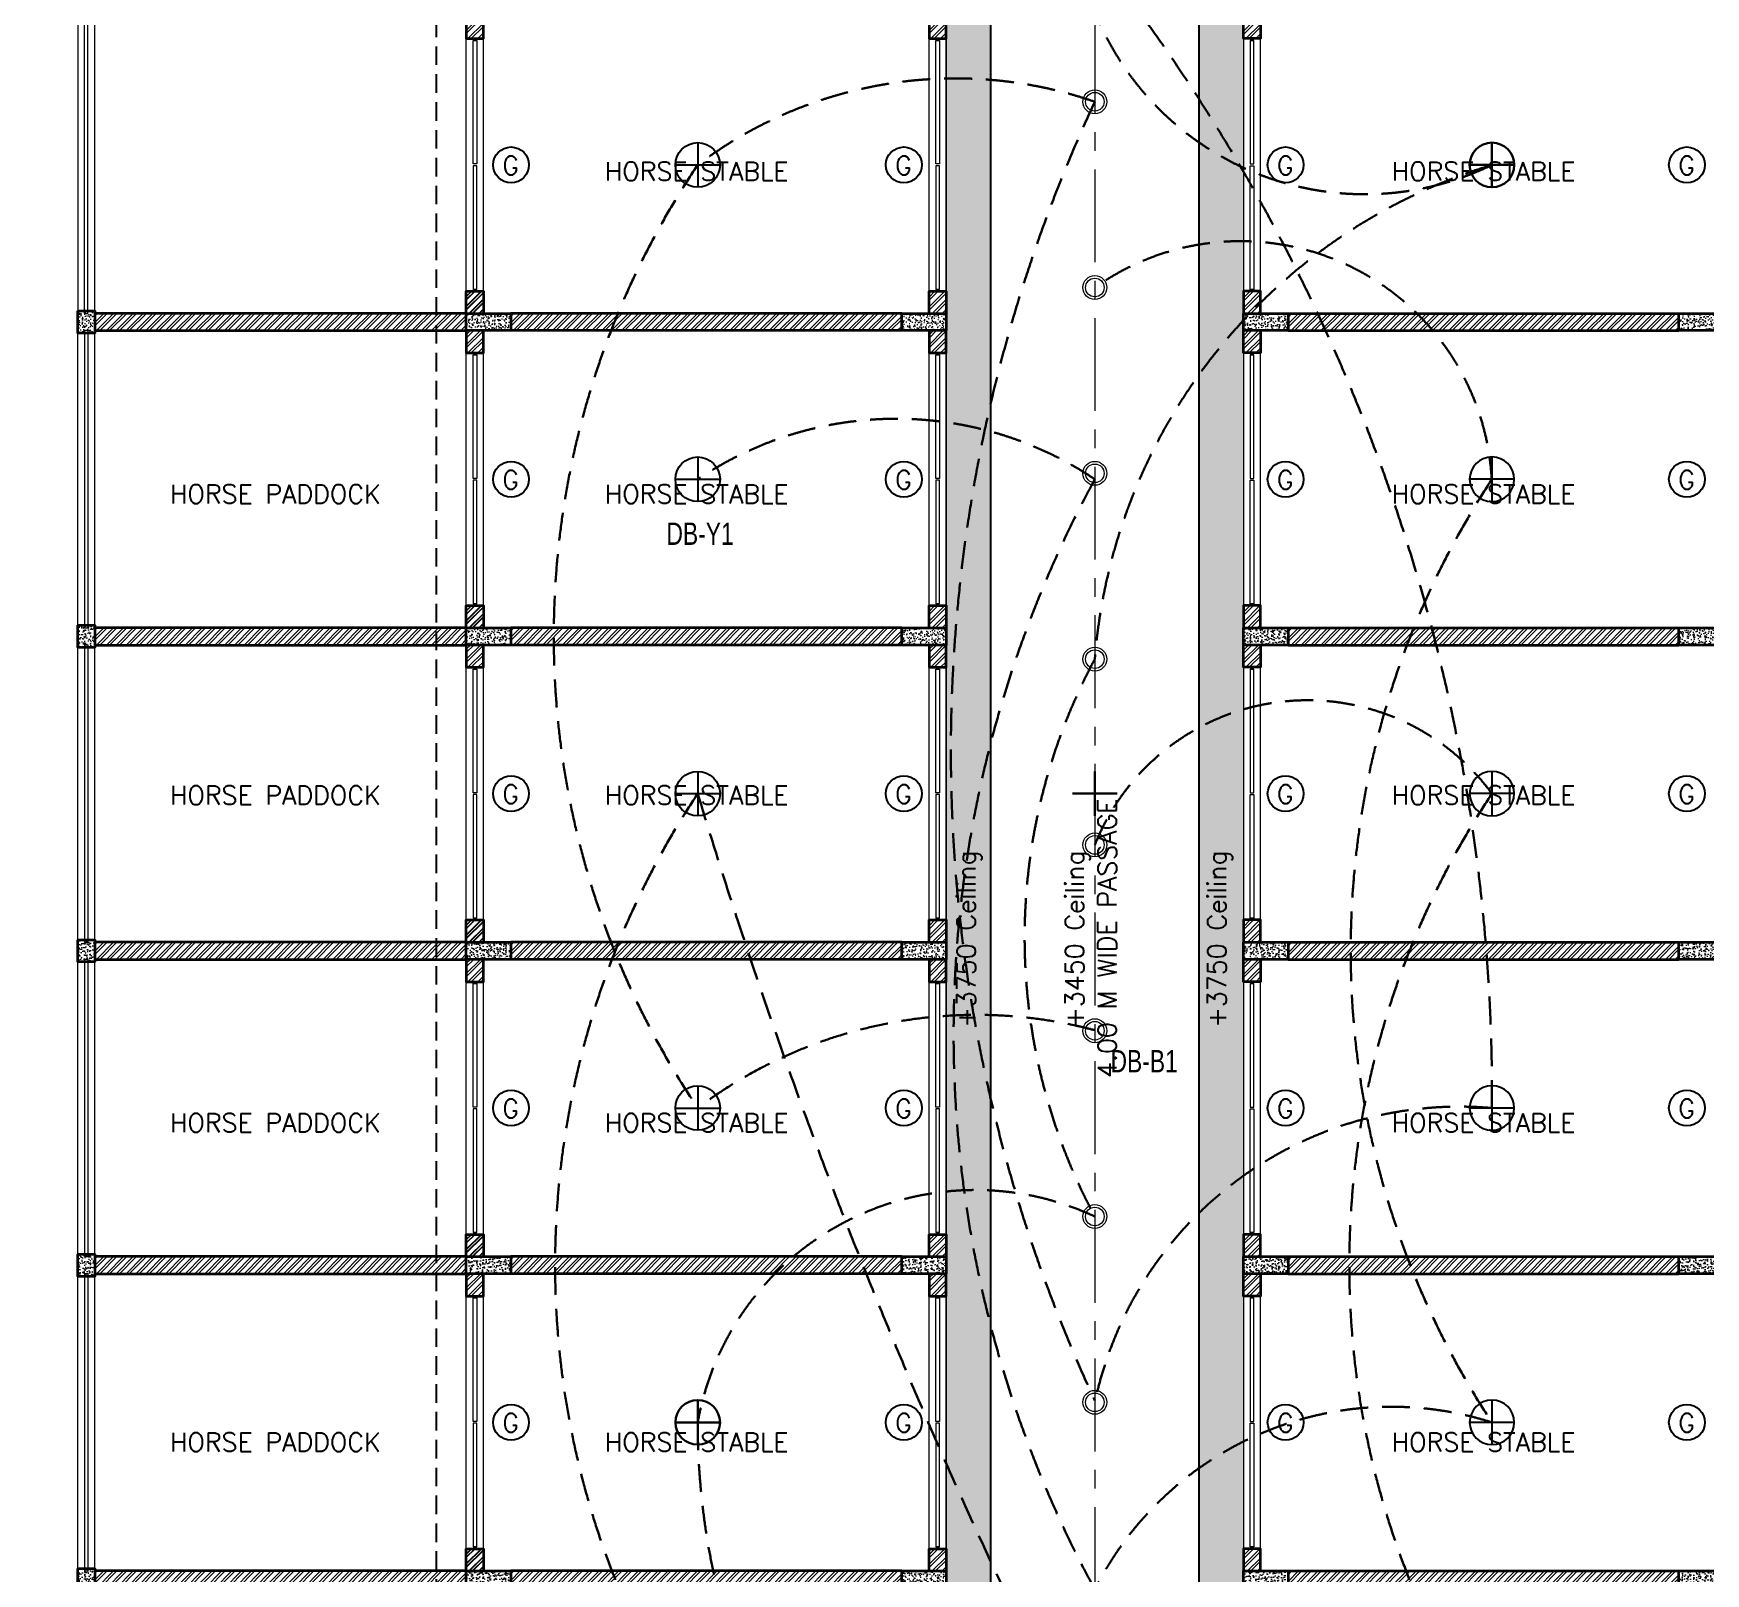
# Model space of a CAD drawing. Header units: millimetres. Extents: x -154478 to 73967, y -24076 to 107303.
# Drawn here: x -65627 to -43120, y 20323 to 41047 of the extents above; entities that cross this region are included whole.
import ezdxf

# ---------------------------------------------------------------- set-up
doc = ezdxf.new("R2010")
doc.units = ezdxf.units.MM
doc.header["$MEASUREMENT"] = 0
for name, pattern in [('CENTERX2', [4, 2.5, -0.5, 0.5, -0.5]), ('DASHED', [0.75, 0.5, -0.25]), ('HIDDEN', [0.375, 0.25, -0.125])]:
    doc.linetypes.add(name, pattern=pattern)
for name, color, linetype, lineweight in [('CA-ANNO-DIMS', 8, 'Continuous', 15), ('CA-ANNO-TEXT', 8, 'Continuous', 20), ('CA-COLUMN', 8, 'Continuous', 35), ('CA-DOOR', 8, 'Continuous', 9), ('CA-DOOR-IDEN', 8, 'Continuous', 25), ('CA-ELEC', 8, 'Continuous', 30), ('CA-ELEVATION', 8, 'Continuous', 15), ('CA-HATCH', 8, 'Continuous', 5), ('CA-WALL-EXTR', 8, 'Continuous', 35), ('E_CONTROL', 92, 'HIDDEN', 30), ('Railing', 8, 'Continuous', 15), ('Wall Low HT', 7, 'Continuous', 15)]:
    doc.layers.add(name, color=color, linetype=linetype, lineweight=lineweight)
doc.layers.add('E_LEGEND', color=10, linetype='Continuous')
doc.layers.add('RCP', color=5, linetype='Continuous')
doc.styles.add('FIRE TEXT', font='swisscl.ttf')
doc.styles.add('ISO STANDARD', font='simplex.shx')
pattern_1 = [(45, (70026.59, 8921.04), (-66.29126, 66.29126), []), (45, (70070.78, 8921.04), (-66.29126, 66.29126), [])]
pattern_2 = [(45, (70026.59, 13151.04), (-66.29126, 66.29126), []), (45, (70070.78, 13151.04), (-66.29126, 66.29126), [])]
pattern_3 = [(45, (70026.59, 17381.04), (-66.29126, 66.29126), []), (45, (70070.78, 17381.04), (-66.29126, 66.29126), [])]
pattern_4 = [(45, (70026.59, 21611.04), (-66.29126, 66.29126), []), (45, (70070.78, 21611.04), (-66.29126, 66.29126), [])]
pattern_5 = [(45, (70026.59, 25841.04), (-66.29126, 66.29126), []), (45, (70070.78, 25841.04), (-66.29126, 66.29126), [])]
pattern_6 = [(45, (-101517.94, 5520.385), (-66.29126, 66.29126), []), (45, (-101473.74, 5520.385), (-66.29126, 66.29126), [])]
pattern_7 = [(45, (-95287.94, 5520.385), (-66.29126, 66.29126), []), (45, (-95243.74, 5520.385), (-66.29126, 66.29126), [])]
pattern_8 = [(45, (-99088.66, 4230), (-66.29126, 66.29126), []), (45, (-99044.47, 4230), (-66.29126, 66.29126), [])]
pattern_9 = [(45, (-101517.94, 9750.385), (-66.29126, 66.29126), []), (45, (-101473.74, 9750.385), (-66.29126, 66.29126), [])]
pattern_10 = [(45, (-95287.94, 9750.385), (-66.29126, 66.29126), []), (45, (-95243.74, 9750.385), (-66.29126, 66.29126), [])]
pattern_11 = [(45, (-99088.66, 8460), (-66.29126, 66.29126), []), (45, (-99044.47, 8460), (-66.29126, 66.29126), [])]
pattern_12 = [(45, (-101517.94, 13980.385), (-66.29126, 66.29126), []), (45, (-101473.74, 13980.385), (-66.29126, 66.29126), [])]
pattern_13 = [(45, (-95287.94, 13980.385), (-66.29126, 66.29126), []), (45, (-95243.74, 13980.385), (-66.29126, 66.29126), [])]
pattern_14 = [(45, (-99088.66, 12690), (-66.29126, 66.29126), []), (45, (-99044.47, 12690), (-66.29126, 66.29126), [])]
pattern_15 = [(45, (-101517.94, 18210.385), (-66.29126, 66.29126), []), (45, (-101473.74, 18210.385), (-66.29126, 66.29126), [])]
pattern_16 = [(45, (-95287.94, 18210.385), (-66.29126, 66.29126), []), (45, (-95243.74, 18210.385), (-66.29126, 66.29126), [])]
pattern_17 = [(45, (-99088.66, 16920), (-66.29126, 66.29126), []), (45, (-99044.47, 16920), (-66.29126, 66.29126), [])]
pattern_18 = [(45, (-101517.94, 22440.385), (-66.29126, 66.29126), []), (45, (-101473.74, 22440.385), (-66.29126, 66.29126), [])]
pattern_19 = [(45, (-95287.94, 22440.385), (-66.29126, 66.29126), []), (45, (-95243.74, 22440.385), (-66.29126, 66.29126), [])]
pattern_20 = [(45, (-99088.66, 21150), (-66.29126, 66.29126), []), (45, (-99044.47, 21150), (-66.29126, 66.29126), [])]

# ---------------------------------------------------------------- blocks, each defined once
blk = doc.blocks.new('C1 - 600 X 230')
at = {"layer": 'CA-HATCH'}
h = blk.add_hatch(dxfattribs=at)
h.set_pattern_fill('AR-CONC', color=256, scale=15, style=0)
h.set_pattern_definition([(50, (-125448.86, -48673.49), (107.58903, -9.41282), [11.25, -123.75]), (355, (-125448.86, -48673.49), (-20.8127, 112.82882), [9, -99]), (100.451444, (-125439.9, -48674.27), (86.77633, 103.416), [9.56103, -105.17132]), (46.1842, (-125448.86, -48643.49), (160.0862, -24.82789), [16.875, -185.625]), (96.63564, (-125435.52, -48645.56), (140.1993, 146.11779), [14.34155, -157.75706]), (351.18416, (-125448.86, -48643.49), (140.1993, 146.1178), [13.5, -148.5]), (21, (-125433.86, -48650.99), (89.53606, -60.392834), [11.25, -123.75]), (326, (-125433.86, -48650.99), (36.4973, 108.77251), [9, -99]), (71.451445, (-125426.4, -48656.02), (126.03336, 48.37967), [9.56103, -105.17132]), (37.5, (-125448.863, -48673.488), (1.823978, 49.934078), [0, -97.8, 0, -100.5, 0, -99.375]), (7.5, (-125448.86, -48673.49), (39.46043, 59.161757), [0, -57.3, 0, -95.55, 0, -37.875]), (327.5, (-125482.312, -48673.488), (80.073365, -3.383231), [0, -37.5, 0, -117, 0, -155.25]), (317.5, (-125497.31, -48673.49), (87.477925, 15.015747), [0, -48.75, 0, -77.7, 0, -110.25])])
h.paths.add_polyline_path([(600, 0), (600, 230), (0, 230), (0, 0)])
at = {"layer": 'CA-COLUMN'}
blk.add_lwpolyline([(0, 230), (600, 230), (600, 0), (0, 0)], close=True, dxfattribs=at)
blk = doc.blocks.new('C2 - 230 X 230')
at = {"layer": 'CA-HATCH'}
h = blk.add_hatch(dxfattribs=at)
h.set_pattern_fill('AR-CONC', color=256, scale=15, style=0)
h.set_pattern_definition([(50, (-125194.11, -47825.3), (107.58903, -9.41282), [11.25, -123.75]), (355, (-125194.11, -47825.3), (-20.8127, 112.82882), [9, -99]), (100.451444, (-125185.15, -47826.08), (86.77633, 103.416), [9.56103, -105.17132]), (46.1842, (-125194.11, -47795.3), (160.0862, -24.82789), [16.875, -185.625]), (96.63564, (-125180.77, -47797.37), (140.1993, 146.11779), [14.34155, -157.75706]), (351.18416, (-125194.11, -47795.3), (140.1993, 146.1178), [13.5, -148.5]), (21, (-125179.11, -47802.8), (89.53606, -60.392834), [11.25, -123.75]), (326, (-125179.11, -47802.8), (36.4973, 108.77251), [9, -99]), (71.451445, (-125171.65, -47807.83), (126.03336, 48.37967), [9.56103, -105.17132]), (37.5, (-125194.113, -47825.3), (1.823978, 49.934078), [0, -97.8, 0, -100.5, 0, -99.375]), (7.5, (-125194.11, -47825.3), (39.46043, 59.161757), [0, -57.3, 0, -95.55, 0, -37.875]), (327.5, (-125227.562, -47825.3), (80.073365, -3.383231), [0, -37.5, 0, -117, 0, -155.25]), (317.5, (-125242.56, -47825.3), (87.477925, 15.015747), [0, -48.75, 0, -77.7, 0, -110.25])])
h.paths.add_polyline_path([(230, 265), (0, 265), (0, -35), (230, -35)])
at = {"layer": 'CA-COLUMN'}
blk.add_lwpolyline([(0, 265), (230, 265), (230, -35), (0, -35)], close=True, dxfattribs=at)
blk = doc.blocks.new('Horse Gate')
at = {"layer": 'CA-DOOR'}
for points in [[(39391, 19827), (39416, 19827), (39416, 19802), (39391, 19802)], [(39378, 19802), (39428, 19802), (39428, 18140), (39378, 18140)], [(39378, 16452), (39428, 16452), (39428, 18115), (39378, 18115)], [(39391, 16427), (39416, 16427), (39416, 16452), (39391, 16452)]]:
    blk.add_lwpolyline(points, close=True, dxfattribs=at)
blk = doc.blocks.new('Light')
at = {"layer": 'E_LEGEND'}
for p, q in [((0, 300), (0, -300)), ((-300, 0), (300, 0))]:
    blk.add_line(p, q, dxfattribs=at)
blk.add_circle((0, 0), 300, dxfattribs=at)
blk = doc.blocks.new('A$Cb00ee4e1')
at = {"layer": 'CA-ANNO-DIMS', "color": 4}
for centre, radius in [((4000, -6580), 161), ((4000, -6580), 125), ((4000, -9080), 161), ((4000, -9080), 125), ((4000, -11580), 161), ((4000, -11580), 125), ((4000, -14080), 161), ((4000, -14080), 125), ((4000, -16580), 161), ((4000, -16580), 125), ((4000, -19080), 161), ((4000, -19080), 125), ((4000, -21580), 161), ((4000, -21580), 125), ((4000, -24080), 161), ((4000, -24080), 125)]:
    blk.add_circle(centre, radius, dxfattribs=at)

msp = doc.modelspace()

# ---------------------------------------------------------------- hatches: boundary and pattern name
at = {"layer": 'CA-HATCH', "transparency": 33554687}
h = msp.add_hatch(dxfattribs=at)
h.set_pattern_fill('ANSI32', color=256, scale=250)
h.set_pattern_definition(pattern_18)
h.paths.add_polyline_path([(-59570.445, 41277.426), (-59800.445, 41277.426), (-59800.445, 40977.426), (-59570.445, 40977.426)])
h = msp.add_hatch(dxfattribs=at)
h.set_pattern_fill('ANSI32', color=256, scale=250)
h.set_pattern_definition(pattern_19)
h.paths.add_polyline_path([(-53340.445, 41277.426), (-53570.445, 41277.426), (-53570.445, 40977.426), (-53340.445, 40977.426)])
h = msp.add_hatch(dxfattribs=at)
h.set_pattern_fill('ANSI32', color=256, scale=250)
h.set_pattern_definition(pattern_19)
h.paths.add_polyline_path([(-49340.445, 41277.426), (-49110.445, 41277.426), (-49110.445, 40977.426), (-49340.445, 40977.426)])
h = msp.add_hatch(dxfattribs=at)
h.set_pattern_fill('ANSI32', color=256, scale=250)
h.set_pattern_definition(pattern_18)
h.paths.add_polyline_path([(-59570.445, 37277.426), (-59800.445, 37277.426), (-59800.445, 37577.426), (-59570.445, 37577.426)])
h = msp.add_hatch(dxfattribs=at)
h.set_pattern_fill('ANSI32', color=256, scale=250)
h.set_pattern_definition(pattern_20)
h.paths.add_polyline_path([(-59570.445, 37277.426), (-59800.445, 37277.426), (-59800.445, 37577.426), (-59570.445, 37577.426)])
h = msp.add_hatch(dxfattribs=at)
h.set_pattern_fill('ANSI32', color=256, scale=250)
h.set_pattern_definition(pattern_20)
h.paths.add_polyline_path([(-53340.445, 37277.426), (-53570.445, 37277.426), (-53570.445, 37577.426), (-53340.445, 37577.426)])
h = msp.add_hatch(dxfattribs=at)
h.set_pattern_fill('ANSI32', color=256, scale=250)
h.set_pattern_definition(pattern_20)
h.paths.add_polyline_path([(-49340.445, 37277.426), (-49110.445, 37277.426), (-49110.445, 37577.426), (-49340.445, 37577.426)])
h = msp.add_hatch(dxfattribs=at)
h.set_pattern_fill('ANSI32', color=256, scale=250)
h.set_pattern_definition([(45, (-68794.4, -9262.12), (-66.29126, 66.29126), []), (45, (-68750.2, -9262.12), (-66.29126, 66.29126), [])])
h.paths.add_polyline_path([(-59800.445, 37277.426), (-64800.445, 37277.426), (-64800.445, 37047.426), (-59800.445, 37047.426)])
h = msp.add_hatch(dxfattribs=at)
h.set_pattern_fill('ANSI32', color=256, scale=250)
h.set_pattern_definition(pattern_5)
h.paths.add_polyline_path([(-59200.445, 37277.426), (-59200.445, 37047.426), (-53940.445, 37047.426), (-53940.445, 37277.426)])
h = msp.add_hatch(dxfattribs=at)
h.set_pattern_fill('ANSI32', color=256, scale=250)
h.set_pattern_definition(pattern_5)
h.paths.add_polyline_path([(-43480.445, 37047.426), (-43480.445, 37277.426), (-48740.445, 37277.426), (-48740.445, 37047.426)])
h = msp.add_hatch(dxfattribs=at)
h.set_pattern_fill('ANSI32', color=256, scale=250)
h.set_pattern_definition(pattern_15)
h.paths.add_polyline_path([(-59570.445, 37047.426), (-59800.445, 37047.426), (-59800.445, 36747.426), (-59570.445, 36747.426)])
h = msp.add_hatch(dxfattribs=at)
h.set_pattern_fill('ANSI32', color=256, scale=250)
h.set_pattern_definition(pattern_16)
h.paths.add_polyline_path([(-53340.445, 37047.426), (-53570.445, 37047.426), (-53570.445, 36747.426), (-53340.445, 36747.426)])
h = msp.add_hatch(dxfattribs=at)
h.set_pattern_fill('ANSI32', color=256, scale=250)
h.set_pattern_definition(pattern_16)
h.paths.add_polyline_path([(-49340.445, 37047.426), (-49110.445, 37047.426), (-49110.445, 36747.426), (-49340.445, 36747.426)])
h = msp.add_hatch(dxfattribs=at)
h.set_pattern_fill('ANSI32', color=256, scale=250)
h.set_pattern_definition(pattern_15)
h.paths.add_polyline_path([(-59570.445, 33047.426), (-59800.445, 33047.426), (-59800.445, 33347.426), (-59570.445, 33347.426)])
h = msp.add_hatch(dxfattribs=at)
h.set_pattern_fill('ANSI32', color=256, scale=250)
h.set_pattern_definition(pattern_17)
h.paths.add_polyline_path([(-59570.445, 33047.426), (-59800.445, 33047.426), (-59800.445, 33347.426), (-59570.445, 33347.426)])
h = msp.add_hatch(dxfattribs=at)
h.set_pattern_fill('ANSI32', color=256, scale=250)
h.set_pattern_definition(pattern_17)
h.paths.add_polyline_path([(-53340.445, 33047.426), (-53570.445, 33047.426), (-53570.445, 33347.426), (-53340.445, 33347.426)])
h = msp.add_hatch(dxfattribs=at)
h.set_pattern_fill('ANSI32', color=256, scale=250)
h.set_pattern_definition(pattern_17)
h.paths.add_polyline_path([(-49340.445, 33047.426), (-49110.445, 33047.426), (-49110.445, 33347.426), (-49340.445, 33347.426)])
h = msp.add_hatch(dxfattribs=at)
h.set_pattern_fill('ANSI32', color=256, scale=250)
h.set_pattern_definition([(45, (-68794.4, -13492.12), (-66.29126, 66.29126), []), (45, (-68750.2, -13492.12), (-66.29126, 66.29126), [])])
h.paths.add_polyline_path([(-59800.445, 33047.426), (-64800.445, 33047.426), (-64800.445, 32817.426), (-59800.445, 32817.426)])
h = msp.add_hatch(dxfattribs=at)
h.set_pattern_fill('ANSI32', color=256, scale=250)
h.set_pattern_definition(pattern_4)
h.paths.add_polyline_path([(-59200.445, 33047.426), (-59200.445, 32817.426), (-53940.445, 32817.426), (-53940.445, 33047.426)])
h = msp.add_hatch(dxfattribs=at)
h.set_pattern_fill('ANSI32', color=256, scale=250)
h.set_pattern_definition(pattern_4)
h.paths.add_polyline_path([(-43480.445, 32817.426), (-43480.445, 33047.426), (-48740.445, 33047.426), (-48740.445, 32817.426)])
h = msp.add_hatch(dxfattribs=at)
h.set_pattern_fill('ANSI32', color=256, scale=250)
h.set_pattern_definition(pattern_12)
h.paths.add_polyline_path([(-59570.445, 32817.426), (-59800.445, 32817.426), (-59800.445, 32517.426), (-59570.445, 32517.426)])
h = msp.add_hatch(dxfattribs=at)
h.set_pattern_fill('ANSI32', color=256, scale=250)
h.set_pattern_definition(pattern_13)
h.paths.add_polyline_path([(-53340.445, 32817.426), (-53570.445, 32817.426), (-53570.445, 32517.426), (-53340.445, 32517.426)])
h = msp.add_hatch(dxfattribs=at)
h.set_pattern_fill('ANSI32', color=256, scale=250)
h.set_pattern_definition(pattern_13)
h.paths.add_polyline_path([(-49340.445, 32817.426), (-49110.445, 32817.426), (-49110.445, 32517.426), (-49340.445, 32517.426)])
h = msp.add_hatch(dxfattribs=at)
h.set_pattern_fill('ANSI32', color=256, scale=250)
h.set_pattern_definition(pattern_12)
h.paths.add_polyline_path([(-59570.445, 28817.426), (-59800.445, 28817.426), (-59800.445, 29117.426), (-59570.445, 29117.426)])
h = msp.add_hatch(dxfattribs=at)
h.set_pattern_fill('ANSI32', color=256, scale=250)
h.set_pattern_definition(pattern_14)
h.paths.add_polyline_path([(-59570.445, 28817.426), (-59800.445, 28817.426), (-59800.445, 29117.426), (-59570.445, 29117.426)])
h = msp.add_hatch(dxfattribs=at)
h.set_pattern_fill('ANSI32', color=256, scale=250)
h.set_pattern_definition(pattern_14)
h.paths.add_polyline_path([(-53340.445, 28817.426), (-53570.445, 28817.426), (-53570.445, 29117.426), (-53340.445, 29117.426)])
h = msp.add_hatch(dxfattribs=at)
h.set_pattern_fill('ANSI32', color=256, scale=250)
h.set_pattern_definition(pattern_14)
h.paths.add_polyline_path([(-49340.445, 28817.426), (-49110.445, 28817.426), (-49110.445, 29117.426), (-49340.445, 29117.426)])
h = msp.add_hatch(dxfattribs=at)
h.set_pattern_fill('ANSI32', color=256, scale=250)
h.set_pattern_definition([(45, (-68794.4, -17722.12), (-66.29126, 66.29126), []), (45, (-68750.2, -17722.12), (-66.29126, 66.29126), [])])
h.paths.add_polyline_path([(-59800.445, 28817.426), (-64800.445, 28817.426), (-64800.445, 28587.426), (-59800.445, 28587.426)])
h = msp.add_hatch(dxfattribs=at)
h.set_pattern_fill('ANSI32', color=256, scale=250)
h.set_pattern_definition(pattern_3)
h.paths.add_polyline_path([(-59200.445, 28817.426), (-59200.445, 28587.426), (-53940.445, 28587.426), (-53940.445, 28817.426)])
h = msp.add_hatch(dxfattribs=at)
h.set_pattern_fill('ANSI32', color=256, scale=250)
h.set_pattern_definition(pattern_3)
h.paths.add_polyline_path([(-43480.445, 28587.426), (-43480.445, 28817.426), (-48740.445, 28817.426), (-48740.445, 28587.426)])
h = msp.add_hatch(dxfattribs=at)
h.set_pattern_fill('ANSI32', color=256, scale=250)
h.set_pattern_definition(pattern_9)
h.paths.add_polyline_path([(-59570.445, 28587.426), (-59800.445, 28587.426), (-59800.445, 28287.426), (-59570.445, 28287.426)])
h = msp.add_hatch(dxfattribs=at)
h.set_pattern_fill('ANSI32', color=256, scale=250)
h.set_pattern_definition(pattern_10)
h.paths.add_polyline_path([(-53340.445, 28587.426), (-53570.445, 28587.426), (-53570.445, 28287.426), (-53340.445, 28287.426)])
h = msp.add_hatch(dxfattribs=at)
h.set_pattern_fill('ANSI32', color=256, scale=250)
h.set_pattern_definition(pattern_10)
h.paths.add_polyline_path([(-49340.445, 28587.426), (-49110.445, 28587.426), (-49110.445, 28287.426), (-49340.445, 28287.426)])
h = msp.add_hatch(dxfattribs=at)
h.set_pattern_fill('ANSI32', color=256, scale=250)
h.set_pattern_definition(pattern_9)
h.paths.add_polyline_path([(-59570.445, 24587.426), (-59800.445, 24587.426), (-59800.445, 24887.426), (-59570.445, 24887.426)])
h = msp.add_hatch(dxfattribs=at)
h.set_pattern_fill('ANSI32', color=256, scale=250)
h.set_pattern_definition(pattern_11)
h.paths.add_polyline_path([(-59570.445, 24587.426), (-59800.445, 24587.426), (-59800.445, 24887.426), (-59570.445, 24887.426)])
h = msp.add_hatch(dxfattribs=at)
h.set_pattern_fill('ANSI32', color=256, scale=250)
h.set_pattern_definition(pattern_11)
h.paths.add_polyline_path([(-53340.445, 24587.426), (-53570.445, 24587.426), (-53570.445, 24887.426), (-53340.445, 24887.426)])
h = msp.add_hatch(dxfattribs=at)
h.set_pattern_fill('ANSI32', color=256, scale=250)
h.set_pattern_definition(pattern_11)
h.paths.add_polyline_path([(-49340.445, 24587.426), (-49110.445, 24587.426), (-49110.445, 24887.426), (-49340.445, 24887.426)])
h = msp.add_hatch(dxfattribs=at)
h.set_pattern_fill('ANSI32', color=256, scale=250)
h.set_pattern_definition([(45, (-68794.4, -21952.12), (-66.29126, 66.29126), []), (45, (-68750.2, -21952.12), (-66.29126, 66.29126), [])])
h.paths.add_polyline_path([(-59800.445, 24587.426), (-64800.445, 24587.426), (-64800.445, 24357.426), (-59800.445, 24357.426)])
h = msp.add_hatch(dxfattribs=at)
h.set_pattern_fill('ANSI32', color=256, scale=250)
h.set_pattern_definition(pattern_2)
h.paths.add_polyline_path([(-59200.445, 24587.426), (-59200.445, 24357.426), (-53940.445, 24357.426), (-53940.445, 24587.426)])
h = msp.add_hatch(dxfattribs=at)
h.set_pattern_fill('ANSI32', color=256, scale=250)
h.set_pattern_definition(pattern_2)
h.paths.add_polyline_path([(-43480.445, 24357.426), (-43480.445, 24587.426), (-48740.445, 24587.426), (-48740.445, 24357.426)])
h = msp.add_hatch(dxfattribs=at)
h.set_pattern_fill('ANSI32', color=256, scale=250)
h.set_pattern_definition(pattern_6)
h.paths.add_polyline_path([(-59570.445, 24357.426), (-59800.445, 24357.426), (-59800.445, 24057.426), (-59570.445, 24057.426)])
h = msp.add_hatch(dxfattribs=at)
h.set_pattern_fill('ANSI32', color=256, scale=250)
h.set_pattern_definition(pattern_7)
h.paths.add_polyline_path([(-53340.445, 24357.426), (-53570.445, 24357.426), (-53570.445, 24057.426), (-53340.445, 24057.426)])
h = msp.add_hatch(dxfattribs=at)
h.set_pattern_fill('ANSI32', color=256, scale=250)
h.set_pattern_definition(pattern_7)
h.paths.add_polyline_path([(-49340.445, 24357.426), (-49110.445, 24357.426), (-49110.445, 24057.426), (-49340.445, 24057.426)])
h = msp.add_hatch(dxfattribs=at)
h.set_pattern_fill('ANSI32', color=256, scale=250)
h.set_pattern_definition(pattern_6)
h.paths.add_polyline_path([(-59570.445, 20357.426), (-59800.445, 20357.426), (-59800.445, 20657.426), (-59570.445, 20657.426)])
h = msp.add_hatch(dxfattribs=at)
h.set_pattern_fill('ANSI32', color=256, scale=250)
h.set_pattern_definition(pattern_8)
h.paths.add_polyline_path([(-59570.445, 20357.426), (-59800.445, 20357.426), (-59800.445, 20657.426), (-59570.445, 20657.426)])
h = msp.add_hatch(dxfattribs=at)
h.set_pattern_fill('ANSI32', color=256, scale=250)
h.set_pattern_definition(pattern_8)
h.paths.add_polyline_path([(-53340.445, 20357.426), (-53570.445, 20357.426), (-53570.445, 20657.426), (-53340.445, 20657.426)])
h = msp.add_hatch(dxfattribs=at)
h.set_pattern_fill('ANSI32', color=256, scale=250)
h.set_pattern_definition(pattern_8)
h.paths.add_polyline_path([(-49340.445, 20357.426), (-49110.445, 20357.426), (-49110.445, 20657.426), (-49340.445, 20657.426)])
h = msp.add_hatch(dxfattribs=at)
h.set_pattern_fill('ANSI32', color=256, scale=250)
h.set_pattern_definition([(45, (-68794.4, -26182.12), (-66.29126, 66.29126), []), (45, (-68750.2, -26182.12), (-66.29126, 66.29126), [])])
h.paths.add_polyline_path([(-59800.445, 20357.426), (-64800.445, 20357.426), (-64800.445, 20127.426), (-59800.445, 20127.426)])
h = msp.add_hatch(dxfattribs=at)
h.set_pattern_fill('ANSI32', color=256, scale=250)
h.set_pattern_definition(pattern_1)
h.paths.add_polyline_path([(-59200.445, 20357.426), (-59200.445, 20127.426), (-53940.445, 20127.426), (-53940.445, 20357.426)])
h = msp.add_hatch(dxfattribs=at)
h.set_pattern_fill('ANSI32', color=256, scale=250)
h.set_pattern_definition(pattern_1)
h.paths.add_polyline_path([(-43480.445, 20127.426), (-43480.445, 20357.426), (-48740.445, 20357.426), (-48740.445, 20127.426)])
at = {"layer": 'RCP', "transparency": 33554495}
h = msp.add_hatch(color=256, dxfattribs=at)
h.dxf.hatch_style = 1
h.paths.add_polyline_path([(-49940.445, 47537.426), (-49940.445, 16727.426), (-52740.445, 16727.426), (-52740.445, 47537.426), (-55478.392, 47537.426), (-58822.373, 48588.244), (-57747.614, 52008.412), (-53717.847, 54337.426), (-48963.044, 54337.426), (-44933.277, 52008.412), (-43858.518, 48588.244), (-47202.499, 47537.426)], flags=16)
h.paths.add_polyline_path([(-53340.445, 16127.426), (-53340.445, 46937.426), (-55570.445, 46937.426), (-59574.649, 48195.713), (-58250.016, 52411.049), (-53878.761, 54937.426), (-48802.129, 54937.426), (-44430.875, 52411.049), (-43106.242, 48195.713), (-47110.445, 46937.426), (-49340.445, 46937.426), (-49340.445, 16127.426)])
h.paths.add_polyline_path([(-52890.445, 46937.426), (-52890.445, 41864.724), (-53040.445, 41864.724), (-53040.445, 46937.426)], flags=16)
h.paths.add_polyline_path([(-49790.445, 46937.426), (-49790.445, 41864.724), (-49640.445, 41864.724), (-49640.445, 46937.426)], flags=16)
h.paths.add_polyline_path([(-55935.583, 46951.075), (-53203.44, 46951.075), (-53203.44, 47409.408), (-55935.583, 47409.408)], flags=24)
h.paths.add_polyline_path([(-49633.216, 46951.075), (-46901.074, 46951.075), (-46901.074, 47409.408), (-49633.216, 47409.408)], flags=24)
h.paths.add_polyline_path([(-52800.115, 27604.137), (-52800.115, 30336.28), (-53258.448, 30336.28), (-53258.448, 27604.137)], flags=24)
h.paths.add_polyline_path([(-49426.233, 27604.137), (-49426.233, 30336.28), (-49884.567, 30336.28), (-49884.567, 27604.137)], flags=24)

# ---------------------------------------------------------------- linework, layer by layer
at = {"layer": 'CA-ANNO-TEXT', "linetype": 'CENTERX2', "ltscale": 500}
msp.add_line((-51340.445, 57216.958), (-51340.445, 1622.346), dxfattribs=at)
at = {"layer": 'CA-DOOR-IDEN'}
for centre in [(-59198.67, 39277.426), (-53911.407, 39277.426), (-48772.94, 39277.426), (-43370.874, 39277.426), (-59198.67, 35047.426), (-53911.407, 35047.426), (-48772.94, 35047.426), (-43370.874, 35047.426), (-59198.67, 30817.426), (-53911.407, 30817.426), (-48772.94, 30817.426), (-43370.874, 30817.426), (-59198.67, 26587.426), (-53911.407, 26587.426), (-48772.94, 26587.426), (-43370.874, 26587.426), (-59198.67, 22357.426), (-53911.407, 22357.426), (-48772.94, 22357.426), (-43370.874, 22357.426)]:
    msp.add_circle(centre, 241.337, dxfattribs=at)
at = {"layer": 'CA-ELEC', "color": 6}
for p, q in [((-45995.445, 39577.426), (-45995.445, 38977.426)), ((-45695.445, 39277.426), (-46295.445, 39277.426)), ((-51340.445, 31117.426), (-51340.445, 30517.426)), ((-51640.445, 30817.426), (-51040.445, 30817.426)), ((-56685.445, 22657.426), (-56685.445, 22057.426)), ((-56985.445, 22357.426), (-56385.445, 22357.426))]:
    msp.add_line(p, q, dxfattribs=at)
for centre in [(-45995.445, 39277.426), (-56685.445, 22357.426)]:
    msp.add_circle(centre, 300, dxfattribs=at)
at = {"layer": 'CA-ELEVATION'}
for p, q in [((-59800.445, 37577.426), (-59800.445, 40977.426)), ((-59570.445, 37577.426), (-59570.445, 40977.426)), ((-53570.445, 37577.426), (-53570.445, 40977.426)), ((-53340.445, 40977.426), (-53340.445, 37577.426)), ((-49340.445, 40977.426), (-49340.445, 37577.426)), ((-49110.445, 37577.426), (-49110.445, 40977.426)), ((-59800.445, 33347.426), (-59800.445, 36747.426)), ((-59570.445, 33347.426), (-59570.445, 36747.426)), ((-53570.445, 33347.426), (-53570.445, 36747.426)), ((-53340.445, 36747.426), (-53340.445, 33347.426)), ((-49340.445, 36747.426), (-49340.445, 33347.426)), ((-49110.445, 33347.426), (-49110.445, 36747.426)), ((-59800.445, 29117.426), (-59800.445, 32517.426)), ((-59570.445, 29117.426), (-59570.445, 32517.426)), ((-53570.445, 29117.426), (-53570.445, 32517.426)), ((-53340.445, 32517.426), (-53340.445, 29117.426)), ((-49340.445, 32517.426), (-49340.445, 29117.426)), ((-49110.445, 29117.426), (-49110.445, 32517.426)), ((-59800.445, 24887.426), (-59800.445, 28287.426)), ((-59570.445, 24887.426), (-59570.445, 28287.426)), ((-53570.445, 24887.426), (-53570.445, 28287.426)), ((-53340.445, 28287.426), (-53340.445, 24887.426)), ((-49340.445, 28287.426), (-49340.445, 24887.426)), ((-49110.445, 24887.426), (-49110.445, 28287.426)), ((-59800.445, 20657.426), (-59800.445, 24057.426)), ((-59570.445, 20657.426), (-59570.445, 24057.426)), ((-53570.445, 20657.426), (-53570.445, 24057.426)), ((-53340.445, 24057.426), (-53340.445, 20657.426)), ((-49340.445, 24057.426), (-49340.445, 20657.426)), ((-49110.445, 20657.426), (-49110.445, 24057.426))]:
    msp.add_line(p, q, dxfattribs=at)
msp.add_lwpolyline([(-53340.445, 16127.426), (-53340.445, 46937.426), (-55570.445, 46937.426), (-59574.649, 48195.713), (-58250.016, 52411.049), (-53878.761, 54937.426), (-48802.129, 54937.426), (-44430.875, 52411.049), (-43106.242, 48195.713), (-47110.445, 46937.426), (-49340.445, 46937.426), (-49340.445, 16127.426), (-53340.445, 16127.426)], dxfattribs=at)
at = {"layer": 'CA-WALL-EXTR', "ltscale": 100}
for p, q in [((-59800.445, 37277.426), (-64800.445, 37277.426)), ((-53940.445, 37277.426), (-59200.445, 37277.426)), ((-48740.445, 37277.426), (-43480.445, 37277.426)), ((-64800.445, 37047.426), (-59800.445, 37047.426)), ((-53940.445, 37047.426), (-59200.445, 37047.426)), ((-48740.445, 37047.426), (-43480.445, 37047.426)), ((-59800.445, 33047.426), (-64800.445, 33047.426)), ((-53940.445, 33047.426), (-59200.445, 33047.426)), ((-48740.445, 33047.426), (-43480.445, 33047.426)), ((-64800.445, 32817.426), (-59800.445, 32817.426)), ((-53940.445, 32817.426), (-59200.445, 32817.426)), ((-48740.445, 32817.426), (-43480.445, 32817.426)), ((-59800.445, 28817.426), (-64800.445, 28817.426)), ((-53940.445, 28817.426), (-59200.445, 28817.426)), ((-48740.445, 28817.426), (-43480.445, 28817.426)), ((-64800.445, 28587.426), (-59800.445, 28587.426)), ((-53940.445, 28587.426), (-59200.445, 28587.426)), ((-48740.445, 28587.426), (-43480.445, 28587.426)), ((-59800.445, 24587.426), (-64800.445, 24587.426)), ((-53940.445, 24587.426), (-59200.445, 24587.426)), ((-48740.445, 24587.426), (-43480.445, 24587.426)), ((-64800.445, 24357.426), (-59800.445, 24357.426)), ((-53940.445, 24357.426), (-59200.445, 24357.426)), ((-48740.445, 24357.426), (-43480.445, 24357.426)), ((-59800.445, 20357.426), (-64800.445, 20357.426)), ((-53940.445, 20357.426), (-59200.445, 20357.426)), ((-48740.445, 20357.426), (-43480.445, 20357.426))]:
    msp.add_line(p, q, dxfattribs=at)
at = {"layer": 'CA-WALL-EXTR', "linetype": 'DASHED', "lineweight": 25, "ltscale": 500}
msp.add_lwpolyline([(-60384.45, 359.33), (-62602.882, 7418.973), (-56530.615, 9327.132, 0.327599679), (-55970.445, 10090.336), (-55970.445, 15497.426), (-60200.445, 15497.426), (-60200.445, 41907.426), (-56600.445, 41907.426), (-56600.445, 46391.079), (-60615.298, 47652.713), (-58945.005, 52968.03), (-54101.36, 55767.426), (-48579.531, 55767.426), (-43735.886, 52968.03), (-42065.593, 47652.713), (-46080.445, 46391.079), (-46080.445, 41907.426), (-42480.445, 41907.426), (-42480.445, 15497.426), (-46710.445, 15497.426), (-46710.445, 10090.336, 0.327599679), (-46150.276, 9327.132), (-40078.008, 7418.973), (-42296.441, 359.33)], format="xyb", dxfattribs=at)
at = {"layer": 'CA-WALL-EXTR', "ltscale": 100}
for points in [[(-59800.445, 41277.426), (-59800.445, 40977.426), (-59570.445, 40977.426), (-59570.445, 41277.426)], [(-53570.445, 41277.426), (-53570.445, 40977.426), (-53340.445, 40977.426), (-53340.445, 41277.426)], [(-49110.445, 41277.426), (-49110.445, 40977.426), (-49340.445, 40977.426), (-49340.445, 41277.426)], [(-59800.445, 37277.426), (-59800.445, 37577.426), (-59570.445, 37577.426), (-59570.445, 37277.426)], [(-59800.445, 37277.426), (-59800.445, 37577.426), (-59570.445, 37577.426), (-59570.445, 37277.426)], [(-53570.445, 37277.426), (-53570.445, 37577.426), (-53340.445, 37577.426), (-53340.445, 37277.426)], [(-49110.445, 37277.426), (-49110.445, 37577.426), (-49340.445, 37577.426), (-49340.445, 37277.426)], [(-59800.445, 37047.426), (-59800.445, 36747.426), (-59570.445, 36747.426), (-59570.445, 37047.426)], [(-53570.445, 37047.426), (-53570.445, 36747.426), (-53340.445, 36747.426), (-53340.445, 37047.426)], [(-49110.445, 37047.426), (-49110.445, 36747.426), (-49340.445, 36747.426), (-49340.445, 37047.426)], [(-59800.445, 33047.426), (-59800.445, 33347.426), (-59570.445, 33347.426), (-59570.445, 33047.426)], [(-59800.445, 33047.426), (-59800.445, 33347.426), (-59570.445, 33347.426), (-59570.445, 33047.426)], [(-53570.445, 33047.426), (-53570.445, 33347.426), (-53340.445, 33347.426), (-53340.445, 33047.426)], [(-49110.445, 33047.426), (-49110.445, 33347.426), (-49340.445, 33347.426), (-49340.445, 33047.426)], [(-59800.445, 32817.426), (-59800.445, 32517.426), (-59570.445, 32517.426), (-59570.445, 32817.426)], [(-53570.445, 32817.426), (-53570.445, 32517.426), (-53340.445, 32517.426), (-53340.445, 32817.426)], [(-49110.445, 32817.426), (-49110.445, 32517.426), (-49340.445, 32517.426), (-49340.445, 32817.426)], [(-59800.445, 28817.426), (-59800.445, 29117.426), (-59570.445, 29117.426), (-59570.445, 28817.426)], [(-59800.445, 28817.426), (-59800.445, 29117.426), (-59570.445, 29117.426), (-59570.445, 28817.426)], [(-53570.445, 28817.426), (-53570.445, 29117.426), (-53340.445, 29117.426), (-53340.445, 28817.426)], [(-49110.445, 28817.426), (-49110.445, 29117.426), (-49340.445, 29117.426), (-49340.445, 28817.426)], [(-59800.445, 28587.426), (-59800.445, 28287.426), (-59570.445, 28287.426), (-59570.445, 28587.426)], [(-53570.445, 28587.426), (-53570.445, 28287.426), (-53340.445, 28287.426), (-53340.445, 28587.426)], [(-49110.445, 28587.426), (-49110.445, 28287.426), (-49340.445, 28287.426), (-49340.445, 28587.426)], [(-59800.445, 24587.426), (-59800.445, 24887.426), (-59570.445, 24887.426), (-59570.445, 24587.426)], [(-59800.445, 24587.426), (-59800.445, 24887.426), (-59570.445, 24887.426), (-59570.445, 24587.426)], [(-53570.445, 24587.426), (-53570.445, 24887.426), (-53340.445, 24887.426), (-53340.445, 24587.426)], [(-49110.445, 24587.426), (-49110.445, 24887.426), (-49340.445, 24887.426), (-49340.445, 24587.426)], [(-59800.445, 24357.426), (-59800.445, 24057.426), (-59570.445, 24057.426), (-59570.445, 24357.426)], [(-53570.445, 24357.426), (-53570.445, 24057.426), (-53340.445, 24057.426), (-53340.445, 24357.426)], [(-49110.445, 24357.426), (-49110.445, 24057.426), (-49340.445, 24057.426), (-49340.445, 24357.426)], [(-59800.445, 20357.426), (-59800.445, 20657.426), (-59570.445, 20657.426), (-59570.445, 20357.426)], [(-59800.445, 20357.426), (-59800.445, 20657.426), (-59570.445, 20657.426), (-59570.445, 20357.426)], [(-53570.445, 20357.426), (-53570.445, 20657.426), (-53340.445, 20657.426), (-53340.445, 20357.426)], [(-49110.445, 20357.426), (-49110.445, 20657.426), (-49340.445, 20657.426), (-49340.445, 20357.426)]]:
    msp.add_lwpolyline(points, dxfattribs=at)
at = {"layer": 'E_CONTROL', "color": 6, "ltscale": 1500}
for centre, radius, start, end in [((-47708.093, 42798.12), 3915.156, 158.0893325, 295.9406874), ((-43791.455, 32032.901), 7572.365, 106.9212498, 175.4969349), ((-44371.055, 28877.426), 7914.221, 151.7167641, 208.2832359), ((-52947.732, 21686.987), 3797.366, 64.9591981, 169.8309184), ((-47029.69, 22352.49), 9655.756, 179.9707098, 243.3183286)]:
    msp.add_arc(centre, radius, start, end, dxfattribs=at)
at = {"layer": 'E_CONTROL', "ltscale": 1500}
for centre, radius, start, end in [((-70725.233, 26765.667), 24730.43, 359.587046, 38.3861542), ((-53216.005, 34691.075), 5750.795, 70.9653961, 127.1064411), ((-32609.139, 31389.926), 20668.956, 154.9925922, 205.0074078), ((-47265.647, 32932.426), 11357.448, 146.0365286, 213.9634714), ((-49380.663, 34865.048), 3386.957, 1.8363312, 125.3539723), ((-54012.945, 31071.59), 4790.566, 56.09157, 123.90843), ((-37616.285, 27578.31), 15624.989, 151.4435886, 208.5564114), ((-36355.997, 28702.426), 11540.277, 146.6457817, 213.3542183), ((-48477.291, 28995.548), 3078.766, 36.281721, 158.4298402), ((-47157.972, 24472.426), 11446.911, 146.3376231, 213.6623769), ((18114.908, 53450.885), 78149.641, 196.8350237, 207.28363322), ((-36467.972, 24472.426), 11446.911, 146.3376231, 213.6623769), ((-52933.037, 21598.711), 6242.423, 75.2190701, 126.94973), ((-46427.589, 21583.511), 5022.541, 85.0641164, 168.003848), ((-47348.697, 18096.899), 4470.278, 72.3788258, 153.2467034)]:
    msp.add_arc(centre, radius, start, end, dxfattribs=at)
at = {"layer": 'Railing'}
msp.add_lwpolyline([(-59826.552, 48178.804), (-60460.633, 48378.059, 0.583797379), (-65432.205, 43724.498), (-64945.946, 41723.747), (-64945.946, 37277.426), (-64895.946, 37277.426), (-64895.946, 41729.736)], format="xyb", dxfattribs=at)
for points in [[(-64890.445, 37047.426), (-64940.445, 37047.426), (-64940.445, 33047.426), (-64890.445, 33047.426)], [(-64890.445, 32817.426), (-64940.445, 32817.426), (-64940.445, 28817.426), (-64890.445, 28817.426)], [(-64890.445, 28587.426), (-64940.445, 28587.426), (-64940.445, 24587.426), (-64890.445, 24587.426)], [(-64890.445, 24357.426), (-64940.445, 24357.426), (-64940.445, 20357.426), (-64890.445, 20357.426)]]:
    msp.add_lwpolyline(points, close=True, dxfattribs=at)
at = {"layer": 'RCP'}
msp.add_lwpolyline([(-49940.445, 47537.426), (-49940.445, 16727.426), (-52740.445, 16727.426), (-52740.445, 47537.426), (-55478.392, 47537.426), (-58822.373, 48588.244), (-57747.614, 52008.412), (-53717.847, 54337.426), (-48963.044, 54337.426), (-44933.277, 52008.412), (-43858.518, 48588.244), (-47202.499, 47537.426)], close=True, dxfattribs=at)
at = {"layer": 'Wall Low HT'}
for p, q in [((-65030.445, 33047.426), (-65030.445, 37047.426)), ((-64800.445, 33047.426), (-64800.445, 37047.426)), ((-65030.445, 28817.426), (-65030.445, 32817.426)), ((-64800.445, 28817.426), (-64800.445, 32817.426)), ((-65030.445, 24587.426), (-65030.445, 28587.426)), ((-64800.445, 24587.426), (-64800.445, 28587.426)), ((-65030.445, 20357.426), (-65030.445, 24357.426)), ((-64800.445, 20357.426), (-64800.445, 24357.426))]:
    msp.add_line(p, q, dxfattribs=at)
for points in [[(-59794.038, 48264.654), (-60428.152, 48463.919, 0.583797379), (-65514.158, 43703.243), (-65030.445, 41712.967), (-65030.445, 37277.426)], [(-64800.445, 37277.426), (-64800.445, 41740.515), (-65290.664, 43757.561, -0.583797379), (-60497.103, 48244.498), (-59863.022, 48045.243)]]:
    msp.add_lwpolyline(points, format="xyb", dxfattribs=at)

# ---------------------------------------------------------------- block references
at = {"layer": 'CA-COLUMN'}
for name, p in [('C2 - 230 X 230', (-65030.445, 37047.426)), ('C1 - 600 X 230', (-59800.445, 37047.426)), ('C1 - 600 X 230', (-53940.445, 37047.426)), ('C1 - 600 X 230', (-49340.445, 37047.426)), ('C1 - 600 X 230', (-43480.445, 37047.426)), ('C2 - 230 X 230', (-65030.445, 32817.426)), ('C1 - 600 X 230', (-59800.445, 32817.426)), ('C1 - 600 X 230', (-53940.445, 32817.426)), ('C1 - 600 X 230', (-49340.445, 32817.426)), ('C1 - 600 X 230', (-43480.445, 32817.426)), ('C2 - 230 X 230', (-65030.445, 28587.426)), ('C1 - 600 X 230', (-59800.445, 28587.426)), ('C1 - 600 X 230', (-53940.445, 28587.426)), ('C1 - 600 X 230', (-49340.445, 28587.426)), ('C1 - 600 X 230', (-43480.445, 28587.426)), ('C2 - 230 X 230', (-65030.445, 24357.426)), ('C1 - 600 X 230', (-59800.445, 24357.426)), ('C1 - 600 X 230', (-53940.445, 24357.426)), ('C1 - 600 X 230', (-49340.445, 24357.426)), ('C1 - 600 X 230', (-43480.445, 24357.426)), ('C2 - 230 X 230', (-65030.445, 20127.426)), ('C1 - 600 X 230', (-59800.445, 20127.426)), ('C1 - 600 X 230', (-53940.445, 20127.426)), ('C1 - 600 X 230', (-49340.445, 20127.426)), ('C1 - 600 X 230', (-43480.445, 20127.426))]:
    msp.add_blockref(name, p, dxfattribs=at)
at = {"layer": 'CA-ELEVATION'}
for p in [(-99088.663, 21150), (-92858.663, 21150), (-99088.663, 16920), (-92858.663, 16920), (-99088.663, 12690), (-92858.663, 12690), (-99088.663, 8460), (-92858.663, 8460), (-99088.663, 4230), (-92858.663, 4230)]:
    msp.add_blockref('Horse Gate', p, dxfattribs=at)
at = {"layer": 'CA-ELEVATION', "xscale": -1}
for p in [(-9822.228, 21150), (-9822.228, 16920), (-9822.228, 12690), (-9822.228, 8460), (-9822.228, 4230)]:
    msp.add_blockref('Horse Gate', p, dxfattribs=at)
at = {"layer": 'E_LEGEND'}
for p in [(-56685.445, 39277.426), (-56685.445, 35047.426), (-56685.445, 30817.426), (-56685.445, 26587.426)]:
    msp.add_blockref('Light', p, dxfattribs=at)
at = {"layer": 'E_LEGEND', "xscale": -1}
for p in [(-45995.445, 35047.426), (-45995.445, 30817.426), (-45995.445, 26587.426), (-45995.445, 22357.426)]:
    msp.add_blockref('Light', p, dxfattribs=at)
at = {"layer": 'Railing', "color": 2}
msp.add_blockref('A$Cb00ee4e1', (-55340.445, 46707.426), dxfattribs=at)

# ---------------------------------------------------------------- texts
at = {"color": 8, "char_height": 250, "attachment_point": 1, "style": 'ISO STANDARD'}
for s, insert, width in [('\\pxqc;HORSE STABLE', (-58094.337, 39316.123), 2788.21429), ('\\pxqc;HORSE STABLE', (-47503.141, 39316.123), 2788.21429), ('\\pxqc;HORSE PADDOCK', (-63950.361, 34973.581), 3157.2619), ('\\pxqc;HORSE STABLE', (-58094.337, 34973.581), 2788.21429), ('\\pxqc;HORSE STABLE', (-47503.141, 34973.581), 2788.21429), ('\\pxqc;HORSE PADDOCK', (-63950.361, 30920.542), 3157.2619), ('\\pxqc;HORSE STABLE', (-58094.337, 30920.542), 2788.21429), ('\\pxqc;HORSE STABLE', (-47503.141, 30920.542), 2788.21429), ('\\pxqc;HORSE PADDOCK', (-63950.361, 26513.667), 3157.2619), ('\\pxqc;HORSE STABLE', (-58094.337, 26513.667), 2788.21429), ('\\pxqc;HORSE STABLE', (-47503.141, 26513.667), 2788.21429), ('\\pxqc;HORSE PADDOCK', (-63950.361, 22216.28), 3157.2619), ('\\pxqc;HORSE STABLE', (-58094.337, 22216.28), 2788.21429), ('\\pxqc;HORSE STABLE', (-47503.141, 22216.28), 2788.21429)]:
    msp.add_mtext(s, dxfattribs=dict(at, insert=insert, width=width))
at = {"color": 8, "insert": (-51300.164, 25406.846), "char_height": 250, "width": 6931.7138, "attachment_point": 1, "rotation": 90, "style": 'ISO STANDARD'}
msp.add_mtext('\\pxqc;4.00 M WIDE PASSAGE', dxfattribs=at)
at = {"layer": 'CA-ANNO-TEXT', "char_height": 250, "width": 2609.64286, "attachment_point": 1, "rotation": 90, "style": 'ISO STANDARD'}
for s, insert in [('+3750 Ceiling', (-53195.948, 27666.637)), ('+3450 Ceiling', (-51737.797, 27666.637)), ('+3750 Ceiling', (-49822.067, 27666.637))]:
    msp.add_mtext(s, dxfattribs=dict(at, insert=insert))
at = {"layer": 'CA-DOOR-IDEN', "char_height": 250, "width": 181.07143, "attachment_point": 1, "style": 'ISO STANDARD'}
for insert in [(-59294.052, 39395.261), (-54006.789, 39395.261), (-48868.322, 39395.261), (-43466.256, 39395.261), (-59294.052, 35165.261), (-54006.789, 35165.261), (-48868.322, 35165.261), (-43466.256, 35165.261), (-59294.052, 30935.261), (-54006.789, 30935.261), (-48868.322, 30935.261), (-43466.256, 30935.261), (-59294.052, 26705.261), (-54006.789, 26705.261), (-48868.322, 26705.261), (-43466.256, 26705.261), (-59294.052, 22475.261), (-54006.789, 22475.261), (-48868.322, 22475.261), (-43466.256, 22475.261)]:
    msp.add_mtext('\\pxqc;G', dxfattribs=dict(at, insert=insert))
at = {"layer": 'E_LEGEND', "color": 3, "char_height": 300, "width": 3320.65074, "attachment_point": 3, "style": 'FIRE TEXT'}
for s, insert in [('\\pxqc;DB-Y1', (-54993.671, 34465.025)), ('\\pxqc;DB-B1', (-49016.296, 27367.285))]:
    msp.add_mtext(s, dxfattribs=dict(at, insert=insert))

doc.saveas('drawing.dxf')
